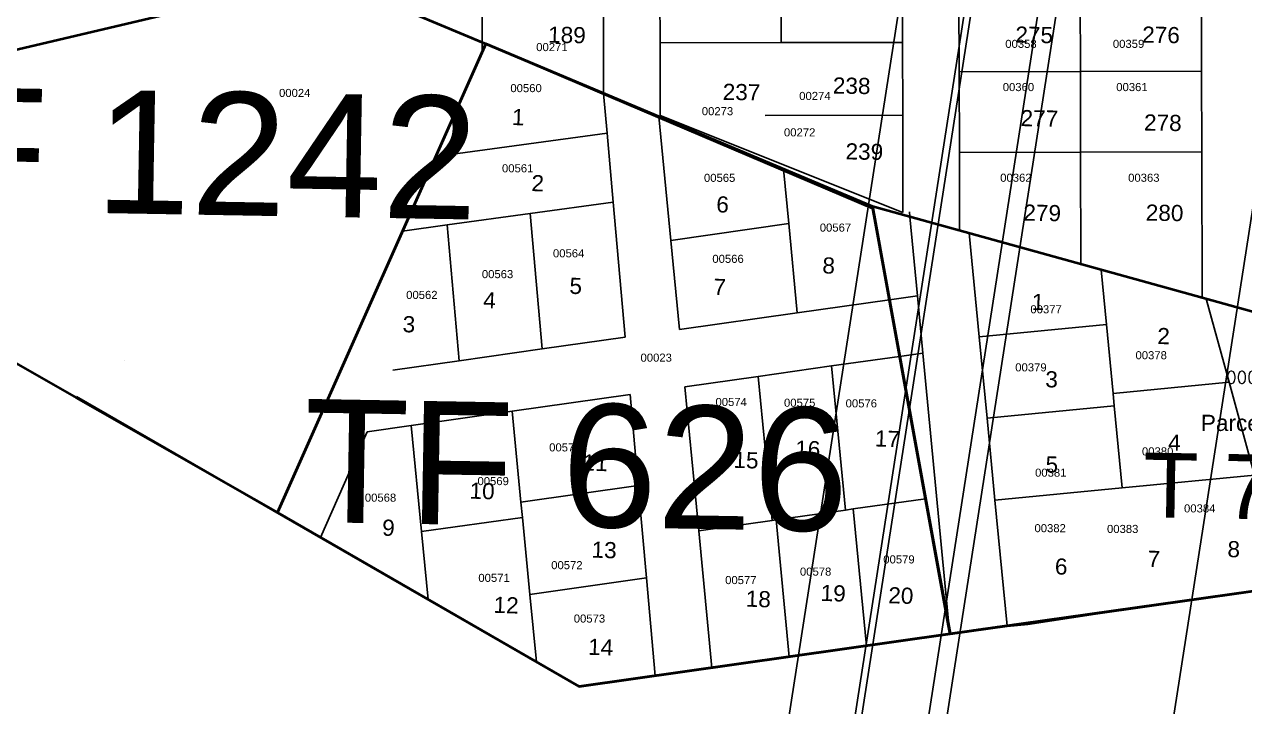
# Model space of a CAD drawing. Header units: metres. Extents: x 0 to 1324930, y 0 to 1631912.
# Drawn here: x 253303.7 to 253454.7, y 1629361.1 to 1629445.6 of the extents above; entities that cross this region are included whole.
import ezdxf
from ezdxf.enums import TextEntityAlignment as Align

# ---------------------------------------------------------------- set-up
doc = ezdxf.new("R2010")
doc.units = ezdxf.units.M
doc.header["$MEASUREMENT"] = 0
doc.linetypes.add('DGN Style 5', pattern=[0.071426, 0.030611, -0.040815])
for name, color, linetype in [('A_revoir_geometrie_aberrante', 7, 'Continuous'), ('A_revoir_niveau_0', 7, 'Continuous'), ('historique_numero_parcelle', 7, 'Continuous'), ('limites_parcelles', 7, 'Continuous'), ('limites_tf', 7, 'Continuous'), ('numero_lot', 7, 'Continuous'), ('numero_parcelle', 7, 'Continuous')]:
    doc.layers.add(name, color=color, linetype=linetype)
doc.layers.add('lotissement', color=7, linetype='Continuous', lineweight=0)
doc.layers.add('Numero_TF', color=7, linetype='Continuous', lineweight=0)
doc.styles.get("Standard").update_dxf_attribs({"font": 'txt.shx'})
doc.styles.add('Style-Arial', font='arial.ttf')
doc.styles.add('Style-FANCY', font='times.ttf')
doc.styles.add('Style-ITALICS', font='ITALICS.shx')
doc.styles.add('Style-romanc', font='romanc.shx')
doc.styles.add('Style-txt', font='txt.shx')

# ---------------------------------------------------------------- blocks, each defined once
blk = doc.blocks.new('AcDbProxyEntity')
at = {"color": 7, "linetype": 'Continuous', "lineweight": 0, "flags": 128}
for points in [[(71378.52191, 49489.773756), (71378.518298, 49489.767717)], [(71378.52191, 49489.773756), (71378.520933, 49489.772977)], [(71378.52191, 49489.773756), (71378.521686, 49489.772527)]]:
    blk.add_lwpolyline(points, dxfattribs=at)
at = {"color": 7, "linetype": 'Continuous', "lineweight": 0, "style": 'Style-romanc'}
blk.add_text('49490', height=0.0015, rotation=59.114451, dxfattribs=at).set_placement((71378.516581, 49489.768744), align=Align.TOP_LEFT)

msp = doc.modelspace()

# ---------------------------------------------------------------- linework, layer by layer
at = {"layer": 'A_revoir_geometrie_aberrante'}
for p in [(253647.66593, 1630910.42849), (253647.23549, 1630902.43798), (253647.23549, 1630902.43792), (253645.88863, 1630825.83787), (253621.68215, 1630796.06037), (253638.91281, 1630795.57216), (253668.05397, 1630787.75301)]:
    msp.add_line(p, (0, 0), dxfattribs=at)
at = {"layer": 'A_revoir_niveau_0'}
msp.add_line((253304.42283, 1629443.5526), (253304.4269, 1629443.5621), dxfattribs=at)
at = {"layer": 'limites_parcelles'}
for p, q in [((253382.40169, 1629443.30495), (253382.37625, 1629453.3049)), ((253397.38169, 1629453.33807), (253397.40684, 1629443.33813)), ((253412.38493, 1629453.37124), (253412.40902, 1629443.37129)), ((253360.38554, 1629450.38373), (253360.40384, 1629442.19161)), ((253375.38546, 1629450.42192), (253375.41535, 1629437.04487)), ((253434.39418, 1629449.76657), (253434.41849, 1629439.76662)), ((253449.39411, 1629449.80473), (253449.41842, 1629439.80478)), ((253419.41625, 1629439.72845), (253419.3901, 1629449.72839)), ((253354.63609, 1629429.22205), (253360.40384, 1629442.19161)), ((253360.40384, 1629442.19161), (253360.83944, 1629443.17112)), ((253360.83944, 1629443.17112), (253375.41535, 1629437.04487)), ((253382.40169, 1629443.30495), (253397.40684, 1629443.33813)), ((253382.4246, 1629434.2992), (253382.40169, 1629443.30495)), ((253397.40684, 1629443.33813), (253412.40902, 1629443.37129)), ((253412.40902, 1629443.37129), (253412.43069, 1629434.37134)), ((253419.41625, 1629439.72845), (253434.41849, 1629439.76662)), ((253419.44241, 1629429.7285), (253419.41625, 1629439.72845)), ((253434.41849, 1629439.76662), (253449.41842, 1629439.80478)), ((253434.41849, 1629439.76662), (253434.4428, 1629429.76667)), ((253449.41842, 1629439.80478), (253449.44273, 1629429.80483)), ((253375.41735, 1629437.04402), (253375.41535, 1629437.04487)), ((253375.85245, 1629432.11941), (253375.41735, 1629437.04402)), ((253382.24545, 1629434.17417), (253375.41735, 1629437.04402)), ((253382.24545, 1629434.17417), (253383.7232, 1629418.8593)), ((253397.66778, 1629427.69217), (253382.24545, 1629434.17417)), ((253412.45975, 1629422.30321), (253382.4246, 1629434.2992)), ((253395.42948, 1629434.33375), (253412.43069, 1629434.37134)), ((253412.43069, 1629434.37134), (253412.45975, 1629422.30321)), ((253354.63609, 1629429.22205), (253375.85245, 1629432.11941)), ((253375.85245, 1629432.11941), (253375.85246, 1629432.11941)), ((253376.60804, 1629423.56748), (253375.85245, 1629432.11941)), ((253350.53816, 1629420.0073), (253354.63609, 1629429.22205)), ((253419.44241, 1629429.7285), (253434.4428, 1629429.76667)), ((253419.46766, 1629420.07184), (253419.44241, 1629429.7285)), ((253434.4428, 1629429.76667), (253449.44273, 1629429.80483)), ((253434.4428, 1629429.76667), (253434.47649, 1629415.90952)), ((253449.44273, 1629429.80483), (253449.48663, 1629411.74684)), ((253397.66778, 1629427.69217), (253398.31919, 1629420.92851)), ((253408.68146, 1629423.06312), (253397.66778, 1629427.69217)), ((253366.33877, 1629422.16508), (253376.60804, 1629423.56748)), ((253378.08315, 1629406.8716), (253376.60804, 1629423.56748)), ((253408.68146, 1629423.06312), (253410.78193, 1629411.50721)), ((253413.32289, 1629421.77593), (253408.68146, 1629423.06312)), ((253356.06958, 1629420.76269), (253366.33877, 1629422.16508)), ((253367.81854, 1629405.4164), (253366.33877, 1629422.16508)), ((253413.26341, 1629422.39305), (253413.32289, 1629421.77593)), ((253413.32289, 1629421.77593), (253414.26506, 1629412.001)), ((253419.46766, 1629420.07184), (253413.32289, 1629421.77593)), ((253335.04589, 1629385.17086), (253350.53816, 1629420.0073)), ((253350.53816, 1629420.0073), (253356.06958, 1629420.76269)), ((253356.06958, 1629420.76269), (253356.06958, 1629420.7627)), ((253357.554, 1629403.96122), (253356.06958, 1629420.76269)), ((253383.7232, 1629418.8593), (253398.31919, 1629420.92851)), ((253398.31919, 1629420.92851), (253398.31922, 1629420.92851)), ((253398.31919, 1629420.92851), (253399.38418, 1629409.89137)), ((253420.6641, 1629419.74004), (253419.46766, 1629420.07184)), ((253420.6641, 1629419.74004), (253421.8984, 1629406.93415)), ((253434.47649, 1629415.90952), (253420.6641, 1629419.74004)), ((253383.7232, 1629418.8593), (253383.7232, 1629418.8593)), ((253383.7232, 1629418.8593), (253384.78819, 1629407.82213)), ((253436.99514, 1629415.21104), (253434.47649, 1629415.90952)), ((253437.64669, 1629408.45154), (253436.99514, 1629415.21104)), ((253449.48663, 1629411.74684), (253436.99514, 1629415.21104)), ((253410.78193, 1629411.50721), (253414.26506, 1629412.001)), ((253414.26506, 1629412.001), (253414.94384, 1629404.91432)), ((253399.38418, 1629409.89137), (253410.78193, 1629411.50721)), ((253410.78193, 1629411.50721), (253412.05478, 1629404.50455)), ((253450.00923, 1629411.60191), (253449.48663, 1629411.74684)), ((253450.00923, 1629411.60191), (253452.82745, 1629401.30081)), ((253456.48408, 1629409.80628), (253450.00923, 1629411.60191)), ((253384.78819, 1629407.82213), (253399.38418, 1629409.89137)), ((253437.64669, 1629408.45154), (253421.8984, 1629406.93415)), ((253437.64671, 1629408.45154), (253437.64669, 1629408.45154)), ((253438.46935, 1629399.91675), (253437.64669, 1629408.45154)), ((253367.81854, 1629405.4164), (253378.08315, 1629406.8716)), ((253421.8984, 1629406.93415), (253421.8984, 1629406.93415)), ((253421.8984, 1629406.93415), (253422.87051, 1629396.84874)), ((253357.554, 1629403.96122), (253367.81854, 1629405.4164)), ((253403.63734, 1629403.31123), (253412.05478, 1629404.50455)), ((253412.05478, 1629404.50455), (253414.94384, 1629404.91432)), ((253412.05478, 1629404.50455), (253415.25889, 1629386.87693)), ((253414.94384, 1629404.91432), (253418.24511, 1629370.44805)), ((253349.32192, 1629402.79417), (253357.554, 1629403.96122)), ((253394.55464, 1629402.02359), (253403.63734, 1629403.31123)), ((253403.63734, 1629403.31125), (253403.63734, 1629403.31123)), ((253403.63734, 1629403.31123), (253405.35852, 1629385.47332)), ((253385.47193, 1629400.73596), (253394.55464, 1629402.02359)), ((253394.55464, 1629402.0236), (253394.55464, 1629402.02359)), ((253394.55464, 1629402.02359), (253396.27586, 1629384.18569)), ((253387.19314, 1629382.89806), (253385.47193, 1629400.73596)), ((253452.82745, 1629401.30081), (253438.46935, 1629399.91675)), ((253438.61881, 1629398.3661), (253438.46935, 1629399.91675)), ((253452.82745, 1629401.30081), (253455.97304, 1629389.80326)), ((253364.10127, 1629397.70624), (253378.70991, 1629399.77727)), ((253378.70991, 1629399.77727), (253379.70628, 1629388.50002)), ((253351.60817, 1629395.93513), (253364.10127, 1629397.70624)), ((253364.10127, 1629397.70624), (253365.18702, 1629386.44175)), ((253438.61881, 1629398.3661), (253422.87051, 1629396.84874)), ((253438.61882, 1629398.3661), (253438.61881, 1629398.3661)), ((253439.59626, 1629388.22548), (253438.61881, 1629398.3661)), ((253346.16107, 1629395.1629), (253351.60817, 1629395.93513)), ((253351.60817, 1629395.93513), (253352.87388, 1629382.80345)), ((253422.87051, 1629396.84874), (253422.8705, 1629396.84874)), ((253422.87051, 1629396.84874), (253423.84793, 1629386.70824)), ((253340.3812, 1629382.09402), (253346.16107, 1629395.1629)), ((253455.97304, 1629389.80326), (253439.59626, 1629388.22548)), ((253379.70628, 1629388.50002), (253365.18702, 1629386.44175)), ((253379.7063, 1629388.50002), (253379.70628, 1629388.50002)), ((253380.71506, 1629377.08232), (253379.70628, 1629388.50002)), ((253439.59626, 1629388.22548), (253423.84793, 1629386.70824)), ((253365.18702, 1629386.44175), (253365.18701, 1629386.44174)), ((253365.18702, 1629386.44175), (253365.36701, 1629384.57445)), ((253415.25889, 1629386.87693), (253406.32056, 1629385.6097)), ((253418.24511, 1629370.44805), (253415.25889, 1629386.87693)), ((253423.84793, 1629386.70824), (253423.84789, 1629386.70824)), ((253423.84793, 1629386.70824), (253425.34901, 1629371.13495)), ((253340.3812, 1629382.09402), (253335.04589, 1629385.17086)), ((253405.35852, 1629385.47332), (253396.75684, 1629384.25388)), ((253406.32056, 1629385.6097), (253405.35852, 1629385.47332)), ((253406.32056, 1629385.60971), (253406.32056, 1629385.6097)), ((253406.32056, 1629385.6097), (253407.95518, 1629368.66905)), ((253365.36701, 1629384.57445), (253352.87388, 1629382.80345)), ((253365.36701, 1629384.57445), (253366.28631, 1629375.03689)), ((253396.27586, 1629384.18569), (253387.19314, 1629382.89806)), ((253396.75684, 1629384.25388), (253396.27586, 1629384.18569)), ((253396.75684, 1629384.25391), (253396.75684, 1629384.25388)), ((253396.75684, 1629384.25388), (253398.39146, 1629367.31325)), ((253340.38119, 1629382.094), (253340.3812, 1629382.09402)), ((253353.68152, 1629374.42382), (253340.3812, 1629382.09402)), ((253352.87388, 1629382.80345), (253352.87387, 1629382.80345)), ((253352.87388, 1629382.80345), (253353.68152, 1629374.42382)), ((253387.19314, 1629382.89806), (253388.82777, 1629365.95741)), ((253380.71506, 1629377.08232), (253366.28631, 1629375.03689)), ((253380.71507, 1629377.08232), (253380.71506, 1629377.08232)), ((253381.78615, 1629364.95925), (253380.71506, 1629377.08232)), ((253367.09076, 1629366.6908), (253353.68152, 1629374.42382)), ((253366.28631, 1629375.03689), (253366.28629, 1629375.03689)), ((253366.28631, 1629375.03689), (253367.09076, 1629366.6908)), ((253372.40071, 1629363.62859), (253367.09076, 1629366.6908))]:
    msp.add_line(p, q, dxfattribs=at)
at = {"layer": 'limites_tf', "color": 5, "linetype": 'Continuous', "lineweight": 40}
for p, q in [((253310.15088, 1629399.37957), (253335.04589, 1629385.17091)), ((253372.40071, 1629363.62859), (253310.17739, 1629399.51213)), ((253524.28096, 1629385.16027), (253372.40071, 1629363.62859)), ((253524.28533, 1629385.15616), (253418.30187, 1629370.13577)), ((253491.73756, 1629380.5433), (253418.30187, 1629370.13577)), ((253450.86182, 1629374.75181), (253372.40071, 1629363.62859)), ((253450.86179, 1629374.75029), (253418.30187, 1629370.13577)), ((253418.30187, 1629370.13577), (253388.14221, 1629365.86025))]:
    msp.add_line(p, q, dxfattribs=at)
at = {"layer": 'limites_tf', "color": 5, "linetype": 'DGN Style 5', "lineweight": 40}
msp.add_line((253426.35953, 1629371.27791), (253418.30187, 1629370.13577), dxfattribs=at)
at = {"layer": 'limites_tf', "color": 5, "linetype": 'Continuous', "lineweight": 30, "flags": 128}
msp.add_lwpolyline([(253313.43, 1629558.87), (253341.28, 1629492.46), (253341.38, 1629451.55), (253256.21, 1629431.51), (253169.9, 1629480.07), (253168.18, 1629498.01), (253185.34, 1629537.12), (253231.51, 1629551.39), (253313.43, 1629558.87)], close=True, dxfattribs=at)
at = {"layer": 'limites_tf', "color": 5, "lineweight": 40, "flags": 128}
for points in [[(253340.9755, 1629451.50436), (253360.83853, 1629443.17166), (253335.04498, 1629385.17145), (253289.66724, 1629411.07047), (253254.50203, 1629431.14191), (253340.9755, 1629451.50436)], [(253360.84131, 1629443.17033), (253360.84135, 1629443.17049), (253360.83853, 1629443.17166), (253335.04498, 1629385.17145), (253372.40071, 1629363.62859), (253418.30187, 1629370.13577), (253418.11281, 1629371.17526), (253408.96531, 1629421.46835), (253408.72756, 1629422.82266), (253360.84131, 1629443.17033)], [(253436.31182, 1629372.68824), (253524.28533, 1629385.15616), (253514.62529, 1629393.30075), (253514.63064, 1629393.3071), (253513.96916, 1629393.86425), (253408.68607, 1629423.05909), (253408.72915, 1629422.82199), (253408.97482, 1629421.47007), (253408.96531, 1629421.46835), (253418.11281, 1629371.17526), (253418.30187, 1629370.13577), (253425.35041, 1629371.13473), (253436.31182, 1629372.68824)]]:
    msp.add_lwpolyline(points, close=True, dxfattribs=at)
at = {"layer": 'limites_tf', "color": 5, "linetype": 'Continuous', "lineweight": 40, "flags": 128}
for points in [[(253408.96531, 1629421.46835), (253408.97482, 1629421.47007), (253408.6856, 1629423.06186), (253360.83944, 1629443.17112), (253335.04589, 1629385.17091), (253372.40071, 1629363.62859), (253418.30187, 1629370.13577), (253418.11281, 1629371.17526), (253408.96531, 1629421.46835)], [(253360.83944, 1629443.17112), (253408.67544, 1629423.06204), (253418.30187, 1629370.13577), (253372.40071, 1629363.62859), (253335.04589, 1629385.17091), (253360.83944, 1629443.17112)], [(253408.96531, 1629421.46835), (253418.11281, 1629371.17526), (253418.30187, 1629370.13577), (253425.35048, 1629371.13417), (253427.90537, 1629371.38142), (253436.31189, 1629372.68784), (253436.31204, 1629372.68679), (253492.11541, 1629380.59098), (253524.29401, 1629385.14884), (253514.62529, 1629393.30075), (253514.63064, 1629393.3071), (253513.96916, 1629393.86425), (253408.68607, 1629423.05909), (253408.96531, 1629421.46835)]]:
    msp.add_lwpolyline(points, close=True, dxfattribs=at)
msp.add_lwpolyline([(253408.67544, 1629423.06204), (253418.30187, 1629370.13577), (253372.40071, 1629363.62859)], dxfattribs=at)
at = {"layer": 'limites_tf', "color": 5, "linetype": 'Continuous', "lineweight": 30}
msp.add_3dface([(253216.15956, 1629407.03547), (253306.77113, 1629354.55912), (253183.64136, 1629336.90766), (253185.78037, 1629394.99443)], dxfattribs=at)
at = {"layer": 'limites_tf', "color": 5, "lineweight": 40}
msp.add_3dface([(253185.78037, 1629394.99443), (253183.64136, 1629336.90766), (253306.77113, 1629354.55912), (253216.15956, 1629407.03547)], dxfattribs=at)

# ---------------------------------------------------------------- block references
at = {"layer": 'lotissement', "color": 7, "linetype": 'Continuous', "lineweight": 0, "xscale": 1.016, "yscale": 1.016, "zscale": 1.016, "rotation": 359.0028}
msp.add_blockref('AcDbProxyEntity', (179931.49668, 1580392.12775), dxfattribs=at)

# ---------------------------------------------------------------- texts
at = {"layer": 'historique_numero_parcelle', "color": 7, "linetype": 'Continuous', "lineweight": 0, "style": 'Style-txt'}
msp.add_text('00003', height=1.524, rotation=0.0028, dxfattribs=at).set_placement((253455.7171, 1629401.8979), align=Align.MIDDLE_CENTER)
at = {"layer": 'historique_numero_parcelle', "color": 7, "lineweight": 13, "style": 'Style-Arial'}
for s, p in [('00569', (253359.80459, 1629389.56093)), ('00568', (253345.8633, 1629387.51381)), ('00572', (253368.9298, 1629379.15761)), ('00571', (253359.91226, 1629377.58439)), ('00573', (253371.72059, 1629372.54753))]:
    msp.add_text(s, height=1, rotation=0.0028, dxfattribs=at).set_placement(p, align=Align.TOP_LEFT)
at = {"layer": 'historique_numero_parcelle', "color": 7, "lineweight": 13, "insert": (253379.98093, 1629404.84265), "char_height": 1, "attachment_point": 1, "rotation": 0.0028075, "line_spacing_factor": 0.6, "style": 'Style-txt'}
msp.add_mtext('\\fArial|b0|i0|c00|p39;00023', dxfattribs=at)
at = {"layer": 'numero_lot', "color": 7, "lineweight": 0, "char_height": 2, "attachment_point": 1, "rotation": 359.0000236, "line_spacing_factor": 0.6}
for s, insert in [('\\fArial|b0|i0|c00|p39;189', (253368.56766, 1629445.32707)), ('\\fArial|b0|i0|c00|p39;275', (253426.39681, 1629445.33639)), ('\\fArial|b0|i0|c00|p39;276', (253442.09552, 1629445.33759)), ('\\fArial|b0|i0|c00|p39;237', (253390.17527, 1629438.25384)), ('\\fArial|b0|i0|c00|p39;238', (253403.80636, 1629439.03931)), ('\\fArial|b0|i0|c00|p39;277', (253427.0427, 1629435.00422)), ('\\fArial|b0|i0|c00|p39;278', (253442.31882, 1629434.46235)), ('\\fArial|b0|i0|c00|p39;239', (253405.37691, 1629430.88501)), ('\\fArial|b0|i0|c00|p39;279', (253427.38926, 1629423.30117)), ('\\fArial|b0|i0|c00|p39;280', (253442.53725, 1629423.30838))]:
    msp.add_mtext(s, dxfattribs=dict(at, insert=insert))
at = {"layer": 'numero_lot', "color": 7, "linetype": 'Continuous', "lineweight": 0, "char_height": 2, "attachment_point": 1, "rotation": 358.0027813, "line_spacing_factor": 0.72}
for s, insert in [('\\fArial|b0|i0|c00|p39;1', (253364.10791, 1629435.1415)), ('\\fArial|b0|i0|c00|p39;2', (253366.52239, 1629426.96344)), ('\\fArial|b0|i0|c00|p39;6', (253389.40449, 1629424.33573)), ('\\fArial|b0|i0|c00|p39;8', (253402.53469, 1629416.77512)), ('\\fArial|b0|i0|c00|p39;5', (253371.22657, 1629414.24813)), ('\\fArial|b0|i0|c00|p39;7', (253389.04216, 1629414.11997)), ('\\fArial|b0|i0|c00|p39;4', (253360.56174, 1629412.47026)), ('\\fArial|b0|i0|c00|p39;3', (253350.57977, 1629409.50194)), ('\\fArial|b0|i0|c00|p39;16', (253399.16548, 1629394.09772)), ('\\fArial|b0|i0|c00|p39;17', (253409.02151, 1629395.35618)), ('\\fArial|b0|i0|c00|p39;11', (253372.85361, 1629392.38514)), ('\\fArial|b0|i0|c00|p39;15', (253391.52221, 1629392.71245)), ('\\fArial|b0|i0|c00|p39;10', (253358.86288, 1629388.8959)), ('\\fArial|b0|i0|c00|p39;9', (253348.04916, 1629384.31516)), ('\\fArial|b0|i0|c00|p39;13', (253373.96338, 1629381.59695)), ('\\fArial|b0|i0|c00|p39;19', (253402.31665, 1629376.24029)), ('\\fArial|b0|i0|c00|p39;20', (253410.69064, 1629375.95071)), ('\\fArial|b0|i0|c00|p39;12', (253361.83736, 1629374.76463)), ('\\fArial|b0|i0|c00|p39;18', (253393.04577, 1629375.52773)), ('\\fArial|b0|i0|c00|p39;14', (253373.54386, 1629369.56619))]:
    msp.add_mtext(s, dxfattribs=dict(at, insert=insert))
at = {"layer": 'numero_lot', "color": 7, "linetype": 'Continuous', "lineweight": 0, "char_height": 2, "attachment_point": 1}
for s, insert, rotation, line_spacing_factor, style in [('\\fArial|b0|i0|c00|p39;1', (253428.42845, 1629412.25183), 359.0027744, 0.6, 'Style-FANCY'), ('\\fArial|b0|i0|c00|p39;2', (253443.96517, 1629408.02552), 359.0027744, 0.6, 'Style-FANCY'), ('\\fArial|b0|i0|c00|p39;3', (253430.10618, 1629402.67386), 359.0027744, 0.6, 'Style-FANCY'), ('\\fArial|b0|i0|c00|p39;Parcelle 1\\P', (253449.33917, 1629397.2733), 359.7933909, 0.72, 'Style-ITALICS'), ('\\fArial|b0|i0|c00|p39;4', (253445.31125, 1629394.84393), 359.0027744, 0.6, 'Style-FANCY'), ('\\fArial|b0|i0|c00|p39;5', (253430.135, 1629392.12768), 359.0027744, 0.6, 'Style-FANCY'), ('\\fArial|b0|i0|c00|p39;7', (253442.76872, 1629380.44556), 359.0027744, 0.6, 'Style-FANCY'), ('\\fArial|b0|i0|c00|p39;8', (253452.64737, 1629381.6495), 359.0027744, 0.6, 'Style-FANCY'), ('\\fArial|b0|i0|c00|p39;6', (253431.29104, 1629379.49913), 359.0027744, 0.6, 'Style-FANCY')]:
    msp.add_mtext(s, dxfattribs=dict(at, insert=insert, rotation=rotation, line_spacing_factor=line_spacing_factor, style=style))
at = {"layer": 'numero_parcelle', "color": 5, "style": 'Style-Arial'}
for s, p in [('00560', (253363.87607, 1629438.20469)), ('00561', (253362.83787, 1629428.28119)), ('00565', (253387.83594, 1629427.09987)), ('00567', (253402.16773, 1629420.94079)), ('00564', (253369.14631, 1629417.75888)), ('00566', (253388.87471, 1629417.07476)), ('00563', (253360.34785, 1629415.18086)), ('00562', (253350.97741, 1629412.60885)), ('00574', (253389.25893, 1629399.35395)), ('00575', (253397.74334, 1629399.26481)), ('00576', (253405.36978, 1629399.18469)), ('00570', (253368.6743, 1629393.73536)), ('00579', (253410.02927, 1629379.87032)), ('00577', (253390.45746, 1629377.31011)), ('00578', (253399.71654, 1629378.35732))]:
    msp.add_text(s, height=1, rotation=0.0028, dxfattribs=at).set_placement(p, align=Align.TOP_LEFT)
at = {"layer": 'numero_parcelle', "color": 5, "char_height": 1, "attachment_point": 1, "rotation": 0.0028075, "line_spacing_factor": 0.6, "style": 'Style-txt'}
for s, insert in [('\\fArial|b0|i0|c00|p39;00358', (253425.13013, 1629443.6836)), ('\\fArial|b0|i0|c00|p39;00359', (253438.44627, 1629443.6836)), ('\\fArial|b0|i0|c00|p39;00271', (253367.07516, 1629443.28212)), ('\\fArial|b0|i0|c00|p39;00360', (253424.81557, 1629438.33498)), ('\\fArial|b0|i0|c00|p39;00361', (253438.86567, 1629438.33498)), ('\\fArial|b0|i0|c00|p39;00024', (253335.24464, 1629437.6085)), ('\\fArial|b0|i0|c00|p39;00274', (253399.625, 1629437.23871)), ('\\fArial|b0|i0|c00|p39;00273', (253387.56708, 1629435.35096)), ('\\fArial|b0|i0|c00|p39;00272', (253397.73767, 1629432.72909)), ('\\fArial|b0|i0|c00|p39;00362', (253424.50102, 1629427.11337)), ('\\fArial|b0|i0|c00|p39;00363', (253440.33359, 1629427.11337)), ('\\fArial|b0|i0|c00|p39;00377', (253428.23591, 1629410.83013)), ('\\fArial|b0|i0|c00|p39;00378', (253441.24626, 1629405.14333)), ('\\fArial|b0|i0|c00|p39;00379', (253426.3631, 1629403.63979)), ('\\fArial|b0|i0|c00|p39;00380', (253442.04538, 1629393.24185)), ('\\fArial|b0|i0|c00|p39;00381', (253428.81557, 1629390.60578)), ('\\fArial|b0|i0|c00|p39;00384', (253447.25207, 1629386.18343)), ('\\fArial|b0|i0|c00|p39;00382', (253428.74339, 1629383.73497)), ('\\fArial|b0|i0|c00|p39;00383', (253437.71984, 1629383.64067))]:
    msp.add_mtext(s, dxfattribs=dict(at, insert=insert))
at = {"layer": 'numero_tf', "color": 4, "linetype": 'Continuous', "lineweight": 0, "style": 'Style-Arial'}
for s, p in [('TF 1242', (253280.4862, 1629422.81229)), ('TF 626', (253338.17999, 1629384.00263))]:
    msp.add_text(s, height=15.24, rotation=359.0028, dxfattribs=at).set_placement(p)
at = {"layer": 'numero_tf', "color": 4, "linetype": 'Continuous', "lineweight": 0, "insert": (253442.26578, 1629392.59996), "char_height": 8, "attachment_point": 1, "rotation": 359.0027744, "line_spacing_factor": 0.6, "style": 'Style-FANCY'}
msp.add_mtext('\\fArial|b0|i0|c00|p39;T 756', dxfattribs=at)

doc.saveas('drawing.dxf')
